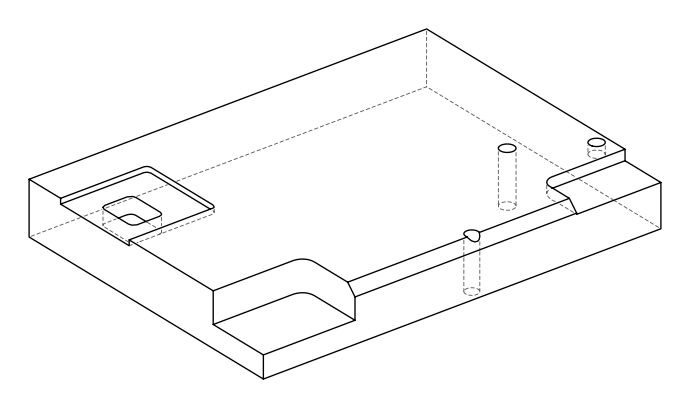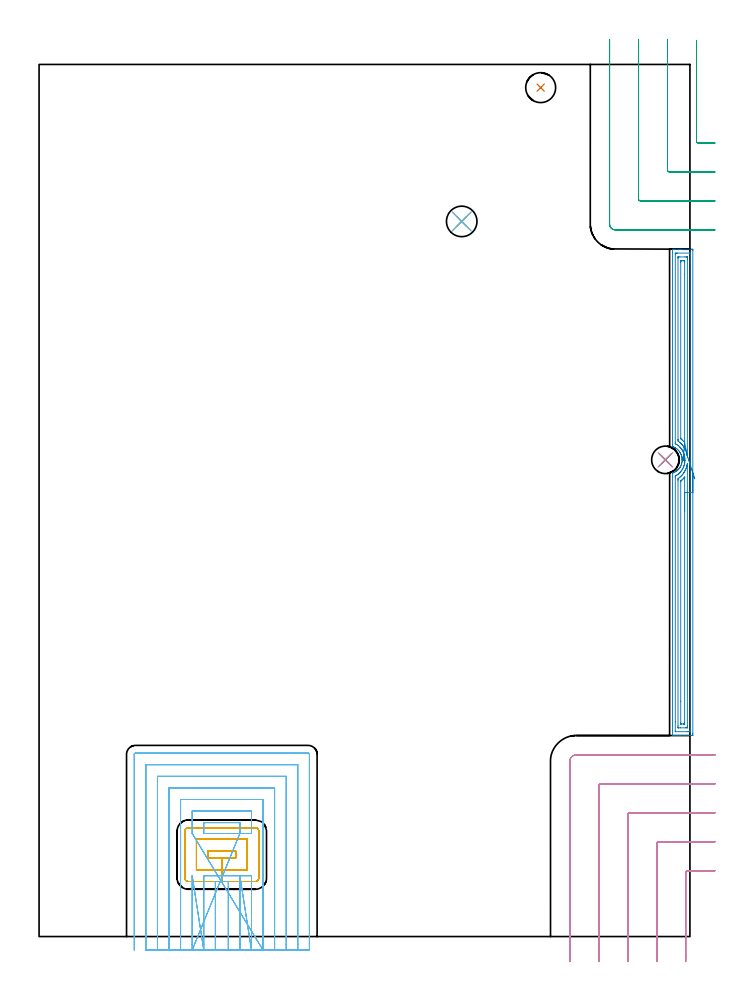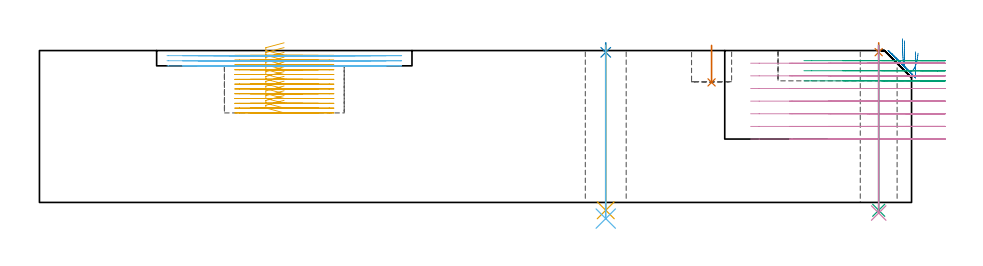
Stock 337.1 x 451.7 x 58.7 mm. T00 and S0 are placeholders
(PLAN: 12 operations, 8 tool changes, 44.4 min)
(1 INDEXABLE_INSERT_DRILL_BLIND_HOLE_FROM_SOLID | STEP1POCKET | NXT0302_002 | 0.06 min | 2280 mm3)
(2 AREA_MILL | FG_CHAMFER_SURFACE | UGT0205_001 | 8.37 min | 14561 mm3)
(3 MILL_CORNER_NOTCH_RECTANGULAR | CORNER_NOTCH_RECTANGULAR | UGT0201_094 | Follow Part, ap 5, ae 75% | 2.86 min | 57019 mm3)
(4 MILL_CORNER_NOTCH_RECTANGULAR_1 | CORNER_NOTCH_RECTANGULAR_1 | UGT0201_094 | Follow Part, ap 5, ae 75% | 9.46 min | 255432 mm3)
(5 MILL_RECTANGULAR_POCKET | POCKET_RECTANGULAR_STRAIGHT | UGT0201_007 | Follow Part, ap 2, ae 75% | 7.84 min | 39361 mm3)
(6 MILL_SLOT | SLOT_PARTIAL_RECTANGULAR | UGT0201_007 | Follow Part, ap 2, ae 75% | 14.67 min | 47967 mm3)
(7 SPOT_DRILL | STEP1HOLE | NXT0321_9005460120000 | 0.03 min | 4 mm3)
(8 SPOT_DRILL_1 | STEP1HOLE_1 | NXT0321_9005460120000 | 0.03 min | 8 mm3)
(9 DRILL_THROUGH_HOLE_INTO_CENTER | STEP1HOLE | NXT0301_055 | 0.26 min | 3215 mm3)
(10 DRILL_TO_ENLARGE_THROUGH_HOLE | STEP1HOLE | NXT0301_105 | 0.26 min | 6009 mm3)
(11 DRILL_THROUGH_HOLE_INTO_CENTER_1 | STEP1HOLE_1 | NXT0301_055 | 0.26 min | 3218 mm3)
(12 DRILL_TO_ENLARGE_THROUGH_HOLE_1 | STEP1HOLE_1 | UGT0301_240 | 0.27 min | 8255 mm3)
(TOOL NXT0302_002 | Index. Insert Drill 15.5mm [880-D1550L20-05] | D15.5 PA176 FL78 Z2)
(TOOL UGT0205_001 | Chamfer Mill 20 x 3 x 45 deg. | D20 FL50 Z2)
(TOOL UGT0201_094 | End mill 20 mm | D20 FL38 Z4)
(TOOL UGT0201_007 | End Mill 8 mm | D8 FL19 Z4)
(TOOL NXT0321_9005460120000 | NC Spot Drill, 142deg, 12mm, Carbide, Uncoated | D12 PA142 FL30 Z2)
(TOOL NXT0301_055 | Carbide Drill 8.4mm [860.1-0840-042A1-MM 2214] | D8.4 PA140 FL61 Z2)
(TOOL NXT0301_105 | Carbide Drill 14.25mm [860.1-1425-071A1-MM 2214] | D14.25 PA140 FL83 Z2)
(TOOL UGT0301_240 | Twist Drill 15.8 mm | D15.8 PA118 FL120 Z2)
(OP 1 INDEXABLE_INSERT_DRILL_BLIND_HOLE_FROM_SOLID)
G17 G21 G94 G90
T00 M6
G54
G17 G0 G90 X259.8 Y439.7 S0 M3
G43 Z68.7 H1
G94 G81 G98 Z46.4 F250. R60.7
G80
M5
M2
(OP 2 AREA_MILL)
G17 G21 G94 G90
T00 M6
G54
G17 G0 G90 X338.6 Y240.05 S1061 M3
G43 Z68.7 H0
Z58.2
G94 G1 Y240.012 Z57.328 F250.
Y239.898 Z56.464
Y239.709 Z55.612
Y239.447 Z54.78
Y239.113 Z53.974
Y238.71 Z53.2
Y238.242 Z52.464
Y237.71 Z51.772
Y237.121 Z51.129
Y236.478 Z50.54
Y235.786 Z50.008
Y235.05 Z49.54
Y234.276 Z49.137
Y233.47 Z48.803
Y232.638 Z48.541
Y231.786 Z48.352
Y230.922 Z48.238
Y230.05 Z48.2
Y105.171
X338.599 Y104.701 Z48.201
X338.595 Y104.284 Z48.203
X338.592 Y104.11 Z48.205
X338.184 Y104.1 Z48.613
X332.032 Z54.763
X330.58 Z56.217
X329.395 Z57.4
X328.791 Z58.008
X328.516 Z58.283
X328.388 Y104.101 Z58.411
X328.106 Y104.11 Z58.693
X328.1 Y104.255 Z58.7
X328.103 Y239.875 Z58.697
X328.107 Y239.992 Z58.687
X328.122 Y240.043 Z58.67
X328.149 Y240.062 Z58.644
X328.409 Y240.157 Z58.388
X328.791 Y240.314 Z58.007
X328.955 Y240.395 Z57.84
X329.053 Y240.442 Z57.745
X329.233 Y240.529 Z57.567
X329.693 Y240.783 Z57.107
X330.123 Y241.081 Z56.677
X330.279 Y241.202 Z56.52
X330.539 Y241.404 Z56.26
X330.647 Y241.499 Z56.151
X330.713 Y241.558 Z56.083
X330.835 Y241.664 Z55.964
X330.85 Y241.677 Z55.95
X331.153 Y241.989 Z55.645
X331.247 Y242.094 Z55.55
X331.412 Y242.277 Z55.386
X331.647 Y242.572 Z55.153
X331.947 Y243.013 Z54.851
X332.032 Y243.153 Z54.765
X332.111 Y243.284 Z54.684
X332.223 Y243.466 Z54.575
X332.251 Y243.517 Z54.548
X332.286 Y243.581 Z54.512
X332.467 Y243.967 Z54.33
X332.63 Y244.361 Z54.169
X332.765 Y244.771 Z54.03
X332.777 Y244.806 Z54.019
X332.899 Y245.255 Z53.897
X332.99 Y245.701 Z53.807
X333.052 Y246.149 Z53.745
X333.081 Y246.555 Z53.713
X333.084 Y246.596 Z53.711
X333.085 Y246.806 Z53.705
Y246.885 Z53.703
X333.088 Y247.044 Z53.705
X333.086 Y247.081 Z53.707
X333.082 Y247.125 Z53.708
X333.067 Y247.471 Z53.731
X333.066 Y247.491 Z53.733
Y247.499 Z53.734
X333.015 Y247.938 Z53.782
X332.942 Y248.339 Z53.852
X332.935 Y248.387 Z53.861
X332.924 Y248.438 Z53.875
X332.911 Y248.492 Z53.888
X332.826 Y248.833 Z53.97
X332.717 Y249.178 Z54.082
X332.684 Y249.282 Z54.115
X332.618 Y249.455 Z54.182
X332.529 Y249.678 Z54.266
X332.511 Y249.727 Z54.286
X332.343 Y250.095 Z54.457
X332.287 Y250.218 Z54.513
X332.175 Y250.422 Z54.624
X332.088 Y250.57 Z54.71
X332.057 Y250.621 Z54.74
X331.792 Y251.016 Z55.006
X331.751 Y251.075 Z55.047
X331.422 Y251.516 Z55.376
X330.989 Y251.979 Z55.809
X330.53 Y252.41 Z56.269
X330.104 Y252.731 Z56.693
X329.834 Y252.914 Z56.962
X329.664 Y253.03 Z57.133
X329.395 Y253.19 Z57.404
X329.187 Y253.305 Z57.613
X328.887 Y253.441 Z57.913
X328.792 Y253.484 Z58.008
X328.618 Y253.555 Z58.18
X328.516 Y253.595 Z58.279
X328.286 Y253.689 Z58.513
X328.278 Y253.692 Z58.522
X328.106 Y253.755 Z58.692
X328.1 Y254.584 Z58.7
Y355.845
X328.106 Y355.99 Z58.693
X328.39 Y356. Z58.41
X328.783 Z58.016
X329.395 Z57.4
X331.459 Z55.339
X332.032 Z54.763
X332.624 Z54.171
X338.184 Z48.613
X338.473 Y355.997 Z48.324
X338.592 Y355.99 Z48.205
X338.599 Y355.87 Z48.199
X338.6 Y355.399 Z48.2
Y230.05
X337.186 Z49.614
X337.185 Y106.608 Z49.615
X337.184 Y106.486 Z49.616
X337.179 Y106.11 Z49.621
X336.803 Y106.103 Z49.997
X336.426 Y106.101 Z50.374
X335.927 Y106.1 Z50.873
X329.593 Y106.101 Z57.207
X329.565 Y106.103 Z57.235
X329.537 Y106.107 Z57.263
X329.521 Y106.112 Z57.279
X329.52 Y106.133 Z57.28
X329.515 Y106.363 Z57.285
X329.514 Y111.271 Z57.286
X329.518 Y237.633 Z57.282
X329.522 Y238.397 Z57.278
X329.524 Y238.526 Z57.276
X329.998 Y238.806 Z56.802
X330.274 Y238.97 Z56.526
X330.537 Y239.151 Z56.263
X330.916 Y239.418 Z55.884
X331.05 Y239.522 Z55.75
X331.153 Y239.607 Z55.647
X331.528 Y239.929 Z55.272
X331.924 Y240.31 Z54.876
X331.977 Y240.365 Z54.823
X332.032 Y240.425 Z54.768
X332.388 Y240.84 Z54.412
X332.668 Y241.202 Z54.132
X332.77 Y241.345 Z54.03
X332.911 Y241.556 Z53.889
X333.246 Y242.094 Z53.554
X333.443 Y242.446 Z53.357
X333.699 Y242.986 Z53.101
X333.711 Y243.013 Z53.089
X333.72 Y243.033 Z53.08
X333.789 Y243.209 Z53.011
X333.966 Y243.699 Z52.834
X334.026 Y243.879 Z52.774
X334.171 Y244.383 Z52.629
X334.266 Y244.771 Z52.534
X334.306 Y244.955 Z52.494
X334.335 Y245.109 Z52.465
X334.42 Y245.663 Z52.38
X334.449 Y245.886 Z52.351
X334.5 Y246.555 Z52.3
Y246.568
X334.502 Y246.724 Z52.298
X334.498 Y247.083 Z52.302
X334.481 Y247.447 Z52.319
X334.47 Y247.649 Z52.33
X334.395 Y248.339 Z52.405
X334.339 Y248.674 Z52.461
X334.281 Y248.976 Z52.519
X334.22 Y249.231 Z52.58
X334.157 Y249.484 Z52.643
X334.047 Y249.863 Z52.753
X333.96 Y250.124 Z52.84
X333.789 Y250.574 Z53.011
X333.599 Y251.016 Z53.201
X333.434 Y251.377 Z53.366
X333.132 Y251.908 Z53.668
X333.045 Y252.044 Z53.755
X332.911 Y252.244 Z53.889
X332.511 Y252.8 Z54.289
X332.3 Y253.072 Z54.5
X332.032 Y253.366 Z54.768
X331.873 Y253.531 Z54.927
X331.712 Y253.692 Z55.088
X331.153 Y254.196 Z55.647
X330.631 Y254.584 Z56.169
X330.274 Y254.825 Z56.526
X329.699 Y255.168 Z57.101
X329.593 Y255.222 Z57.207
X329.576 Y255.232 Z57.224
X329.521 Y255.266 Z57.279
X329.517 Y255.352 Z57.283
X329.515 Y255.477 Z57.285
X329.514 Y255.598 Z57.286
X329.515 Y353.492 Z57.285
X329.516 Y353.614 Z57.284
X329.521 Y353.99 Z57.279
X329.897 Y353.997 Z56.903
X330.274 Y353.999 Z56.526
X330.773 Y354. Z56.027
X337.107 Y353.999 Z49.693
X337.135 Y353.997 Z49.665
X337.163 Y353.993 Z49.637
X337.179 Y353.988 Z49.621
X337.18 Y353.967 Z49.62
X337.185 Y353.737 Z49.615
X337.186 Y349.006 Z49.614
Y230.05
X335.772 Z51.028
X335.771 Y108.935 Z51.029
X335.768 Y108.27 Z51.032
X335.766 Y108.157 Z51.034
X335.764 Y108.11 Z51.036
X335.711 Y108.104 Z51.089
X335.547 Y108.102 Z51.253
X334.836 Y108.1 Z51.964
X332.199 Z54.601
X331.32 Z55.48
X331.153 Y108.103 Z55.647
X330.986 Y108.107 Z55.814
X330.942 Y108.11 Z55.858
X330.935 Y108.136 Z55.865
X330.932 Y108.194 Z55.868
X330.93 Y108.27 Z55.87
X330.929 Y108.497 Z55.871
Y109.162
X330.931 Y236.074 Z55.869
X330.933 Y236.741 Z55.867
X330.935 Y236.962 Z55.865
X330.939 Y237.182 Z55.861
X331.554 Y237.633 Z55.246
X331.821 Y237.847 Z54.979
X332.032 Y238.021 Z54.768
X332.299 Y238.254 Z54.501
X332.585 Y238.526 Z54.215
X332.747 Y238.691 Z54.053
X332.911 Y238.866 Z53.889
X333.166 Y239.158 Z53.634
X333.385 Y239.418 Z53.415
X333.562 Y239.649 Z53.238
X333.789 Y239.961 Z53.011
X333.93 Y240.167 Z52.87
X334.023 Y240.31 Z52.777
X334.271 Y240.714 Z52.529
X334.554 Y241.202 Z52.246
X334.594 Y241.277 Z52.206
X334.668 Y241.429 Z52.132
X334.874 Y241.886 Z51.926
X334.962 Y242.094 Z51.838
X335.126 Y242.522 Z51.674
X335.292 Y242.986 Z51.508
X335.353 Y243.184 Z51.447
X335.547 Y243.86 Z51.253
X335.551 Y243.875 Z51.249
X335.617 Y244.178 Z51.183
X335.756 Y244.856 Z51.044
X335.765 Y244.802 Z51.035
X335.768 Y244.771 Z51.032
X335.771 Y244.583 Z51.029
Y244.543
X335.772 Y230.05 Z51.028
X334.357 Z52.443
Y110.947
X334.355 Y110.372 Z52.445
X334.352 Y110.178 Z52.448
X334.351 Y110.117 Z52.449
X334.31 Y110.11 Z52.49
X334.206 Y110.107 Z52.594
X333.789 Y110.1 Z53.011
X333.744 Z53.056
X332.865 Z53.935
X332.491 Y110.104 Z54.309
X332.397 Y110.107 Z54.403
X332.355 Y110.11 Z54.445
X332.35 Y110.137 Z54.45
X332.348 Y110.224 Z54.452
X332.344 Y110.63 Z54.456
X332.343 Y121.894 Z54.457
X332.346 Y235.53 Z54.454
X332.348 Y235.849 Z54.452
X332.35 Y235.92 Z54.45
X332.352 Y235.951 Z54.448
X332.379 Y235.977 Z54.421
X332.911 Y236.434 Z53.889
X333.072 Y236.578 Z53.728
X333.247 Y236.741 Z53.553
X333.519 Y237.016 Z53.281
X333.789 Y237.298 Z53.011
X333.948 Y237.473 Z52.852
X334.089 Y237.633 Z52.711
X334.354 Y237.948 Z52.446
X334.356 Y237.95 Z52.444
X334.357 Y237.367 Z52.443
Y230.05
Y229.178 Z52.481
Y228.314 Z52.595
Y227.462 Z52.783
Y226.63 Z53.046
Y225.824 Z53.38
Y225.05 Z53.782
Y224.314 Z54.251
Y223.622 Z54.782
Y222.979 Z55.372
Y222.39 Z56.015
Y221.858 Z56.707
Y221.39 Z57.443
Y220.987 Z58.216
Y220.653 Z59.022
Y220.391 Z59.854
Y220.202 Z60.706
Y220.088 Z61.571
Y220.05 Z62.443
G0 X339.611 Y237.022 Z57.652
G1 X339.521 Y237.301 Z56.83
X339.409 Y237.646 Z56.037
X339.276 Y238.056 Z55.278
X339.124 Y238.528 Z54.56
X338.953 Y239.057 Z53.888
X338.765 Y239.64 Z53.267
X338.56 Y240.272 Z52.701
X338.341 Y240.949 Z52.196
X338.11 Y241.664 Z51.754
X337.868 Y242.414 Z51.38
X337.616 Y243.192 Z51.076
X337.357 Y243.993 Z50.844
X337.093 Y244.809 Z50.687
X336.826 Y245.635 Z50.605
X336.558 Y246.466 Z50.599
X336.29 Y247.293 Z50.669
X336.026 Y248.111 Z50.814
X335.766 Y248.915 Z51.034
X335.761 Y248.932 Z51.039
X335.746 Y248.992 Z51.054
X335.737 Y249.039 Z51.063
X335.699 Y249.231 Z51.101
X335.622 Y249.611 Z51.178
X335.547 Y249.948 Z51.253
X335.504 Y250.124 Z51.296
X335.487 Y250.184 Z51.313
X335.225 Y251.016 Z51.575
X335.029 Y251.542 Z51.771
X334.871 Y251.908 Z51.929
X334.668 Y252.358 Z52.132
X334.437 Y252.8 Z52.363
X334.115 Y253.362 Z52.685
X333.891 Y253.692 Z52.909
X333.789 Y253.835 Z53.011
X333.474 Y254.264 Z53.326
X333.226 Y254.584 Z53.574
X332.911 Y254.927 Z53.889
X332.645 Y255.207 Z54.155
X332.368 Y255.477 Z54.432
X332.19 Y255.638 Z54.61
X332.032 Y255.775 Z54.768
X331.712 Y256.04 Z55.088
X331.279 Y256.369 Z55.521
X331.153 Y256.46 Z55.647
X330.944 Y256.61 Z55.856
X330.934 Y257.033 Z55.866
X330.931 Y257.261 Z55.869
X330.929 Y257.488 Z55.871
Y351.165
X330.932 Y351.83 Z55.868
X330.934 Y351.943 Z55.866
X330.936 Y351.99 Z55.864
X330.989 Y351.996 Z55.811
X331.153 Y351.998 Z55.647
X331.864 Y352. Z54.936
X334.501 Z52.299
X335.38 Z51.42
X335.547 Y351.997 Z51.253
X335.714 Y351.993 Z51.086
X335.758 Y351.99 Z51.042
X335.765 Y351.964 Z51.035
X335.768 Y351.906 Z51.032
X335.77 Y351.83 Z51.03
X335.771 Y351.603 Z51.029
X335.772 Y350.938 Z51.028
X335.771 Y249.004 Z51.029
Y248.971
X335.768 Y248.926 Z51.032
X335.766 Y248.915 Z51.034
X334.349 Y255.87 Z52.451
X334.301 Y255.924 Z52.499
X333.911 Y256.369 Z52.889
X333.789 Y256.499 Z53.011
X333.419 Y256.881 Z53.381
X333.022 Y257.261 Z53.778
X332.911 Y257.36 Z53.889
X332.49 Y257.727 Z54.31
X332.372 Y257.831 Z54.428
X332.349 Y257.856 Z54.451
X332.347 Y257.892 Z54.453
X332.345 Y257.961 Z54.455
X332.343 Y258.153 Z54.457
Y349.154
X332.345 Y349.728 Z54.455
X332.348 Y349.922 Z54.452
X332.349 Y349.983 Z54.451
X332.39 Y349.99 Z54.41
X332.494 Y349.993 Z54.306
X332.911 Y350. Z53.889
X332.956 Z53.844
X333.834 Z52.966
X334.209 Y349.996 Z52.591
X334.303 Y349.993 Z52.497
X334.345 Y349.99 Z52.455
X334.35 Y349.963 Z52.45
X334.352 Y349.876 Z52.448
X334.356 Y349.47 Z52.444
X334.357 Y342.926 Z52.443
X334.356 Y256.369 Z52.444
X334.354 Y255.999 Z52.446
X334.351 Y255.897 Z52.449
X334.349 Y255.87 Z52.451
X334.278 Y255.007 Z52.56
X334.208 Y254.157 Z52.745
X334.139 Y253.327 Z53.002
X334.073 Y252.522 Z53.332
X334.01 Y251.748 Z53.73
X333.949 Y251.012 Z54.195
X333.892 Y250.32 Z54.723
X333.839 Y249.676 Z55.308
X333.79 Y249.085 Z55.948
X333.747 Y248.552 Z56.638
X333.708 Y248.081 Z57.371
X333.674 Y247.675 Z58.142
X333.647 Y247.338 Z58.947
X333.625 Y247.072 Z59.777
X333.609 Y246.879 Z60.628
X333.599 Y246.761 Z61.492
X333.596 Y246.718 Z62.363
X333.598 Y246.752 Z63.235
G0 Z68.7
M5
M2
(OP 3 MILL_CORNER_NOTCH_RECTANGULAR)
G17 G21 G94 G90
T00 M6
G54
G17 G0 G90 X340.5 Y464.104 S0 M3
G43 Z68.7 H0
Z54.8
G94 G1 Y461.104 F250.
Y411.994 F500.
G3 X341.494 Y411. R1.
G1 X347.1
X350.1 F250.
G0 Z68.7
X325.5 Y464.7
Z54.8
G1 Y461.7
Y396.995 F500.
G3 X326.495 Y396. R1.
G1 X347.1
X350.1 F250.
G0 Z68.7
X310.5 Y464.7
Z54.8
G1 Y461.7
Y381.995 F500.
G3 X311.495 Y381. R1.
G1 X347.1
X350.1 F250.
G0 Z68.7
X295.5 Y464.7
Z54.8
G1 Y461.7
Y369. F500.
G3 X298.5 Y366. R3.
G1 X347.1
X350.1 F250.
G0 Z68.7
X340.5 Y464.104
Z50.9
G1 Y461.104
Y411.994 F500.
G3 X341.494 Y411. R1.
G1 X347.1
X350.1 F250.
G0 Z68.7
X325.5 Y464.7
Z50.9
G1 Y461.7
Y396.995 F500.
G3 X326.495 Y396. R1.
G1 X347.1
X350.1 F250.
G0 Z68.7
X310.5 Y464.7
Z50.9
G1 Y461.7
Y381.995 F500.
G3 X311.495 Y381. R1.
G1 X347.1
X350.1 F250.
G0 Z68.7
X295.5 Y464.7
Z50.9
G1 Y461.7
Y369. F500.
G3 X298.5 Y366. R3.
G1 X347.1
X350.1 F250.
G0 Z68.7
X340.5 Y464.104
Z47.
G1 Y461.104
Y411.994 F500.
G3 X341.494 Y411. R1.
G1 X347.1
X350.1 F250.
G0 Z68.7
X325.5 Y464.7
Z47.
G1 Y461.7
Y396.995 F500.
G3 X326.495 Y396. R1.
G1 X347.1
X350.1 F250.
G0 Z68.7
X310.5 Y464.7
Z47.
G1 Y461.7
Y381.995 F500.
G3 X311.495 Y381. R1.
G1 X347.1
X350.1 F250.
G0 Z68.7
X295.5 Y464.7
Z47.
G1 Y461.7
Y369. F500.
G3 X298.5 Y366. R3.
G1 X347.1
X350.1 F250.
G0 Z68.7
M5
M2
(OP 4 MILL_CORNER_NOTCH_RECTANGULAR_1)
G17 G21 G94 G90
T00 M6
G54
G17 G0 G90 X350.1 Y34.1 S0 M3
G43 Z68.7 H0
Z53.814
G94 G1 X347.1 F250.
X335.894 F500.
G3 X334.9 Y33.106 R1.
G1 Y-10.
Y-13. F250.
G0 Z68.7
X350.1 Y49.1
Z53.814
G1 X347.1
X320.894 F500.
G3 X319.9 Y48.106 R1.
G1 Y-10.
Y-13. F250.
G0 Z68.7
X350.1 Y64.1
Z53.814
G1 X347.1
X305.895 F500.
G3 X304.9 Y63.105 R1.
G1 Y-10.
Y-13. F250.
G0 Z68.7
X350.1 Y79.1
Z53.814
G1 X347.1
X290.895 F500.
G3 X289.9 Y78.105 R1.
G1 Y-10.
Y-13. F250.
G0 Z68.7
X350.1 Y94.1
Z53.814
G1 X347.1
X278.2 F500.
G3 X274.9 Y90.8 R3.3
G1 Y-10.
Y-13. F250.
G0 Z68.7
X350.1 Y34.1
Z48.929
G1 X347.1
X335.894 F500.
G3 X334.9 Y33.106 R1.
G1 Y-10.
Y-13. F250.
G0 Z68.7
X350.1 Y49.1
Z48.929
G1 X347.1
X320.894 F500.
G3 X319.9 Y48.106 R1.
G1 Y-10.
Y-13. F250.
G0 Z68.7
X350.1 Y64.1
Z48.929
G1 X347.1
X305.895 F500.
G3 X304.9 Y63.105 R1.
G1 Y-10.
Y-13. F250.
G0 Z68.7
X350.1 Y79.1
Z48.929
G1 X347.1
X290.895 F500.
G3 X289.9 Y78.105 R1.
G1 Y-10.
Y-13. F250.
G0 Z68.7
X350.1 Y94.1
Z48.929
G1 X347.1
X278.2 F500.
G3 X274.9 Y90.8 R3.3
G1 Y-10.
Y-13. F250.
G0 Z68.7
X350.1 Y34.1
Z44.043
G1 X347.1
X335.894 F500.
G3 X334.9 Y33.106 R1.
G1 Y-10.
Y-13. F250.
G0 Z68.7
X350.1 Y49.1
Z44.043
G1 X347.1
X320.894 F500.
G3 X319.9 Y48.106 R1.
G1 Y-10.
Y-13. F250.
G0 Z68.7
X350.1 Y64.1
Z44.043
G1 X347.1
X305.895 F500.
G3 X304.9 Y63.105 R1.
G1 Y-10.
Y-13. F250.
G0 Z68.7
X350.1 Y79.1
Z44.043
G1 X347.1
X290.895 F500.
G3 X289.9 Y78.105 R1.
G1 Y-10.
Y-13. F250.
G0 Z68.7
X350.1 Y94.1
Z44.043
G1 X347.1
X278.2 F500.
G3 X274.9 Y90.8 R3.3
G1 Y-10.
Y-13. F250.
G0 Z68.7
X350.1 Y34.1
Z39.157
G1 X347.1
X335.894 F500.
G3 X334.9 Y33.106 R1.
G1 Y-10.
Y-13. F250.
G0 Z68.7
X350.1 Y49.1
Z39.157
G1 X347.1
X320.894 F500.
G3 X319.9 Y48.106 R1.
G1 Y-10.
Y-13. F250.
G0 Z68.7
X350.1 Y64.1
Z39.157
G1 X347.1
X305.895 F500.
G3 X304.9 Y63.105 R1.
G1 Y-10.
Y-13. F250.
G0 Z68.7
X350.1 Y79.1
Z39.157
G1 X347.1
X290.895 F500.
G3 X289.9 Y78.105 R1.
G1 Y-10.
Y-13. F250.
G0 Z68.7
X350.1 Y94.1
Z39.157
G1 X347.1
X278.2 F500.
G3 X274.9 Y90.8 R3.3
G1 Y-10.
Y-13. F250.
G0 Z68.7
X350.1 Y34.1
Z34.271
G1 X347.1
X335.894 F500.
G3 X334.9 Y33.106 R1.
G1 Y-10.
Y-13. F250.
G0 Z68.7
X350.1 Y49.1
Z34.271
G1 X347.1
X320.894 F500.
G3 X319.9 Y48.106 R1.
G1 Y-10.
Y-13. F250.
G0 Z68.7
X350.1 Y64.1
Z34.271
G1 X347.1
X305.895 F500.
G3 X304.9 Y63.105 R1.
G1 Y-10.
Y-13. F250.
G0 Z68.7
X350.1 Y79.1
Z34.271
G1 X347.1
X290.895 F500.
G3 X289.9 Y78.105 R1.
G1 Y-10.
Y-13. F250.
G0 Z68.7
X350.1 Y94.1
Z34.271
G1 X347.1
X278.2 F500.
G3 X274.9 Y90.8 R3.3
G1 Y-10.
Y-13. F250.
G0 Z68.7
X350.1 Y34.1
Z29.386
G1 X347.1
X335.894 F500.
G3 X334.9 Y33.106 R1.
G1 Y-10.
Y-13. F250.
G0 Z68.7
X350.1 Y49.1
Z29.386
G1 X347.1
X320.894 F500.
G3 X319.9 Y48.106 R1.
G1 Y-10.
Y-13. F250.
G0 Z68.7
X350.1 Y64.1
Z29.386
G1 X347.1
X305.895 F500.
G3 X304.9 Y63.105 R1.
G1 Y-10.
Y-13. F250.
G0 Z68.7
X350.1 Y79.1
Z29.386
G1 X347.1
X290.895 F500.
G3 X289.9 Y78.105 R1.
G1 Y-10.
Y-13. F250.
G0 Z68.7
X350.1 Y94.1
Z29.386
G1 X347.1
X278.2 F500.
G3 X274.9 Y90.8 R3.3
G1 Y-10.
Y-13. F250.
G0 Z68.7
X350.1 Y34.1
Z24.5
G1 X347.1
X335.894 F500.
G3 X334.9 Y33.106 R1.
G1 Y-10.
Y-13. F250.
G0 Z68.7
X350.1 Y49.1
Z24.5
G1 X347.1
X320.894 F500.
G3 X319.9 Y48.106 R1.
G1 Y-10.
Y-13. F250.
G0 Z68.7
X350.1 Y64.1
Z24.5
G1 X347.1
X305.895 F500.
G3 X304.9 Y63.105 R1.
G1 Y-10.
Y-13. F250.
G0 Z68.7
X350.1 Y79.1
Z24.5
G1 X347.1
X290.895 F500.
G3 X289.9 Y78.105 R1.
G1 Y-10.
Y-13. F250.
G0 Z68.7
X350.1 Y94.1
Z24.5
G1 X347.1
X278.2 F500.
G3 X274.9 Y90.8 R3.3
G1 Y-10.
Y-13. F250.
G0 Z68.7
M5
M2
(OP 5 MILL_RECTANGULAR_POCKET)
G17 G21 G94 G90
T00 M6
G54
G17 G0 G90 X94.565 Y44.4 S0 M3
G43 Z68.7 H0
Z61.7
G94 G1 X87.5 Z59.807 F250.
Y40.5 Z58.762
X94.65 Z56.846
X101.8 F500.
Y44.4
X87.5
Y40.5
X94.65
Y34.5
X107.8
Y50.4
X81.5
Y34.5
X94.65
Y28.5
X112.
G3 X113.8 Y30.3 R1.8
G1 Y54.6
G3 X112. Y56.4 R1.8
G1 X77.3
G3 X75.5 Y54.6 R1.8
G1 Y30.3
G3 X77.3 Y28.5 R1.8
G1 X94.65
X95.65
G0 X94.565 Y44.4 Z59.846
G1 X87.5 Z57.953 F250.
Y40.5 Z56.908
X94.65 Z54.992
X101.8 F500.
Y44.4
X87.5
Y40.5
X94.65
Y34.5
X107.8
Y50.4
X81.5
Y34.5
X94.65
Y28.5
X112.
G3 X113.8 Y30.3 R1.8
G1 Y54.6
G3 X112. Y56.4 R1.8
G1 X77.3
G3 X75.5 Y54.6 R1.8
G1 Y30.3
G3 X77.3 Y28.5 R1.8
G1 X94.65
X95.65
G0 X94.565 Y44.4 Z57.992
G1 X87.5 Z56.099 F250.
Y40.5 Z55.054
X94.65 Z53.138
X101.8 F500.
Y44.4
X87.5
Y40.5
X94.65
Y34.5
X107.8
Y50.4
X81.5
Y34.5
X94.65
Y28.5
X112.
G3 X113.8 Y30.3 R1.8
G1 Y54.6
G3 X112. Y56.4 R1.8
G1 X77.3
G3 X75.5 Y54.6 R1.8
G1 Y30.3
G3 X77.3 Y28.5 R1.8
G1 X94.65
X95.65
G0 X94.565 Y44.4 Z56.138
G1 X87.5 Z54.245 F250.
Y40.5 Z53.2
X94.65 Z51.285
X101.8 F500.
Y44.4
X87.5
Y40.5
X94.65
Y34.5
X107.8
Y50.4
X81.5
Y34.5
X94.65
Y28.5
X112.
G3 X113.8 Y30.3 R1.8
G1 Y54.6
G3 X112. Y56.4 R1.8
G1 X77.3
G3 X75.5 Y54.6 R1.8
G1 Y30.3
G3 X77.3 Y28.5 R1.8
G1 X94.65
X95.65
G0 X94.565 Y44.4 Z54.285
G1 X87.5 Z52.392 F250.
Y40.5 Z51.347
X94.65 Z49.431
X101.8 F500.
Y44.4
X87.5
Y40.5
X94.65
Y34.5
X107.8
Y50.4
X81.5
Y34.5
X94.65
Y28.5
X112.
G3 X113.8 Y30.3 R1.8
G1 Y54.6
G3 X112. Y56.4 R1.8
G1 X77.3
G3 X75.5 Y54.6 R1.8
G1 Y30.3
G3 X77.3 Y28.5 R1.8
G1 X94.65
X95.65
G0 X94.565 Y44.4 Z52.431
G1 X87.5 Z50.538 F250.
Y40.5 Z49.493
X94.65 Z47.577
X101.8 F500.
Y44.4
X87.5
Y40.5
X94.65
Y34.5
X107.8
Y50.4
X81.5
Y34.5
X94.65
Y28.5
X112.
G3 X113.8 Y30.3 R1.8
G1 Y54.6
G3 X112. Y56.4 R1.8
G1 X77.3
G3 X75.5 Y54.6 R1.8
G1 Y30.3
G3 X77.3 Y28.5 R1.8
G1 X94.65
X95.65
G0 X94.565 Y44.4 Z50.577
G1 X87.5 Z48.684 F250.
Y40.5 Z47.639
X94.65 Z45.723
X101.8 F500.
Y44.4
X87.5
Y40.5
X94.65
Y34.5
X107.8
Y50.4
X81.5
Y34.5
X94.65
Y28.5
X112.
G3 X113.8 Y30.3 R1.8
G1 Y54.6
G3 X112. Y56.4 R1.8
G1 X77.3
G3 X75.5 Y54.6 R1.8
G1 Y30.3
G3 X77.3 Y28.5 R1.8
G1 X94.65
X95.65
G0 X94.565 Y44.4 Z48.723
G1 X87.5 Z46.83 F250.
Y40.5 Z45.785
X94.65 Z43.869
X101.8 F500.
Y44.4
X87.5
Y40.5
X94.65
Y34.5
X107.8
Y50.4
X81.5
Y34.5
X94.65
Y28.5
X112.
G3 X113.8 Y30.3 R1.8
G1 Y54.6
G3 X112. Y56.4 R1.8
G1 X77.3
G3 X75.5 Y54.6 R1.8
G1 Y30.3
G3 X77.3 Y28.5 R1.8
G1 X94.65
X95.65
G0 X94.565 Y44.4 Z46.869
G1 X87.5 Z44.976 F250.
Y40.5 Z43.931
X94.65 Z42.015
X101.8 F500.
Y44.4
X87.5
Y40.5
X94.65
Y34.5
X107.8
Y50.4
X81.5
Y34.5
X94.65
Y28.5
X112.
G3 X113.8 Y30.3 R1.8
G1 Y54.6
G3 X112. Y56.4 R1.8
G1 X77.3
G3 X75.5 Y54.6 R1.8
G1 Y30.3
G3 X77.3 Y28.5 R1.8
G1 X94.65
X95.65
G0 X94.565 Y44.4 Z45.015
G1 X87.5 Z43.122 F250.
Y40.5 Z42.077
X94.65 Z40.162
X101.8 F500.
Y44.4
X87.5
Y40.5
X94.65
Y34.5
X107.8
Y50.4
X81.5
Y34.5
X94.65
Y28.5
X112.
G3 X113.8 Y30.3 R1.8
G1 Y54.6
G3 X112. Y56.4 R1.8
G1 X77.3
G3 X75.5 Y54.6 R1.8
G1 Y30.3
G3 X77.3 Y28.5 R1.8
G1 X94.65
X95.65
G0 X94.565 Y44.4 Z43.162
G1 X87.5 Z41.269 F250.
Y40.5 Z40.224
X94.65 Z38.308
X101.8 F500.
Y44.4
X87.5
Y40.5
X94.65
Y34.5
X107.8
Y50.4
X81.5
Y34.5
X94.65
Y28.5
X112.
G3 X113.8 Y30.3 R1.8
G1 Y54.6
G3 X112. Y56.4 R1.8
G1 X77.3
G3 X75.5 Y54.6 R1.8
G1 Y30.3
G3 X77.3 Y28.5 R1.8
G1 X94.65
X95.65
G0 X94.565 Y44.4 Z41.308
G1 X87.5 Z39.415 F250.
Y40.5 Z38.37
X94.65 Z36.454
X101.8 F500.
Y44.4
X87.5
Y40.5
X94.65
Y34.5
X107.8
Y50.4
X81.5
Y34.5
X94.65
Y28.5
X112.
G3 X113.8 Y30.3 R1.8
G1 Y54.6
G3 X112. Y56.4 R1.8
G1 X77.3
G3 X75.5 Y54.6 R1.8
G1 Y30.3
G3 X77.3 Y28.5 R1.8
G1 X94.65
X95.65
G0 X94.565 Y44.4 Z39.454
G1 X87.5 Z37.561 F250.
Y40.5 Z36.516
X94.65 Z34.6
X101.8 F500.
Y44.4
X87.5
Y40.5
X94.65
Y34.5
X107.8
Y50.4
X81.5
Y34.5
X94.65
Y28.5
X112.
G3 X113.8 Y30.3 R1.8
G1 Y54.6
G3 X112. Y56.4 R1.8
G1 X77.3
G3 X75.5 Y54.6 R1.8
G1 Y30.3
G3 X77.3 Y28.5 R1.8
G1 X94.65
X95.65
G0 Z68.7
M5
M2
(OP 6 MILL_SLOT)
G17 G21 G94 G90
T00 M6
G54
G17 G0 G90 X98. Y-7. S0 M3
G43 Z68.7 H0
Z56.733
G94 G1 Y-4. F250.
Y28.5 F500.
X91.3
Y-4.
Y-7. F250.
X104.
Y-4.
Y28.5 F500.
Y31.5 F250.
X110. Y-7. F500.
Y-4. F250.
Y28.5 F500.
Y31.5 F250.
X85.3 F500.
Y28.5 F250.
Y-4. F500.
Y-7. F250.
X79.3 Y31.5 F500.
Y28.5 F250.
Y-4. F500.
Y-7. F250.
X104. Y53.4 F500.
Y56.4 F250.
Y59. F500.
X85.3
Y56.4
Y53.4 F250.
X110. F500.
Y56.4 F250.
Y65. F500.
X79.3
Y56.4
Y53.4 F250.
X116. Y-7. F500.
Y-4. F250.
Y71. F500.
X73.3
Y-4.
Y-7. F250.
X122.
Y-4.
Y77. F500.
X67.3
Y-4.
Y-7. F250.
X128.
Y-4.
Y83. F500.
X61.3
Y-4.
Y-7. F250.
X134.
Y-4.
Y89. F500.
X55.3
Y-4.
Y-7. F250.
X140.
Y-4.
Y94.4 F500.
G3 X139.4 Y95. R0.6
G1 X49.9
G3 X49.3 Y94.4 R0.6
G1 Y-4.
Y-7. F250.
G0 X98. Z54.767
G1 Y-4.
Y28.5 F500.
X91.3
Y-4.
Y-7. F250.
X104.
Y-4.
Y28.5 F500.
Y31.5 F250.
X110. Y-7. F500.
Y-4. F250.
Y28.5 F500.
Y31.5 F250.
X85.3 F500.
Y28.5 F250.
Y-4. F500.
Y-7. F250.
X79.3 Y31.5 F500.
Y28.5 F250.
Y-4. F500.
Y-7. F250.
X104. Y53.4 F500.
Y56.4 F250.
Y59. F500.
X85.3
Y56.4
Y53.4 F250.
X110. F500.
Y56.4 F250.
Y65. F500.
X79.3
Y56.4
Y53.4 F250.
X116. Y-7. F500.
Y-4. F250.
Y71. F500.
X73.3
Y-4.
Y-7. F250.
X122.
Y-4.
Y77. F500.
X67.3
Y-4.
Y-7. F250.
X128.
Y-4.
Y83. F500.
X61.3
Y-4.
Y-7. F250.
X134.
Y-4.
Y89. F500.
X55.3
Y-4.
Y-7. F250.
X140.
Y-4.
Y94.4 F500.
G3 X139.4 Y95. R0.6
G1 X49.9
G3 X49.3 Y94.4 R0.6
G1 Y-4.
Y-7. F250.
G0 X98. Z52.8
G1 Y-4.
Y28.5 F500.
X91.3
Y-4.
Y-7. F250.
X104.
Y-4.
Y28.5 F500.
Y31.5 F250.
X110. Y-7. F500.
Y-4. F250.
Y28.5 F500.
Y31.5 F250.
X85.3 F500.
Y28.5 F250.
Y-4. F500.
Y-7. F250.
X79.3 Y31.5 F500.
Y28.5 F250.
Y-4. F500.
Y-7. F250.
X104. Y53.4 F500.
Y56.4 F250.
Y59. F500.
X85.3
Y56.4
Y53.4 F250.
X110. F500.
Y56.4 F250.
Y65. F500.
X79.3
Y56.4
Y53.4 F250.
X116. Y-7. F500.
Y-4. F250.
Y71. F500.
X73.3
Y-4.
Y-7. F250.
X122.
Y-4.
Y77. F500.
X67.3
Y-4.
Y-7. F250.
X128.
Y-4.
Y83. F500.
X61.3
Y-4.
Y-7. F250.
X134.
Y-4.
Y89. F500.
X55.3
Y-4.
Y-7. F250.
X140.
Y-4.
Y94.4 F500.
G3 X139.4 Y95. R0.6
G1 X49.9
G3 X49.3 Y94.4 R0.6
G1 Y-4.
Y-7. F250.
G0 Z68.7
M5
M2
(OP 7 SPOT_DRILL)
G17 G21 G94 G90
T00 M6
G54
G17 G0 G90 X324.4 Y246.9 S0 M3
G43 Z68.7 H0
G94 G81 G98 Z58.08 F250. R61.7
G80
M5
M2
(OP 8 SPOT_DRILL_1)
G17 G21 G94 G90
T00 M6
G54
G17 G0 G90 X218.9 Y370.4 S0 M3
G43 Z68.7 H0
G94 G81 G98 Z58.02 F250. R61.7
G80
M5
M2
(OP 9 DRILL_THROUGH_HOLE_INTO_CENTER)
G17 G21 G94 G90
T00 M6
G54
G17 G0 G90 X324.4 Y246.9 S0 M3
G43 Z68.7 H1
G94 G73 G98 Z-3.029 F250. Q7.716 R60.7
G80
M5
M2
(OP 10 DRILL_TO_ENLARGE_THROUGH_HOLE)
G17 G21 G94 G90
T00 M6
G54
G17 G0 G90 X324.4 Y246.9 S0 M3
G43 Z68.7 H1
G94 G73 G98 Z-4.093 F250. Q12.559 R60.7
G80
M5
M2
(OP 11 DRILL_THROUGH_HOLE_INTO_CENTER_1)
G17 G21 G94 G90
T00 M6
G54
G17 G0 G90 X218.9 Y370.4 S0 M3
G43 Z68.7 H1
G94 G73 G98 Z-3.029 F250. Q7.716 R60.7
G80
M5
M2
(OP 12 DRILL_TO_ENLARGE_THROUGH_HOLE_1)
G17 G21 G94 G90
T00 M6
G54
G17 G0 G90 X218.9 Y370.4 S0 M3
G43 Z68.7 H0
G94 G73 G98 Z-6.247 F250. Q12.989 R60.7
G80
M5
M2
